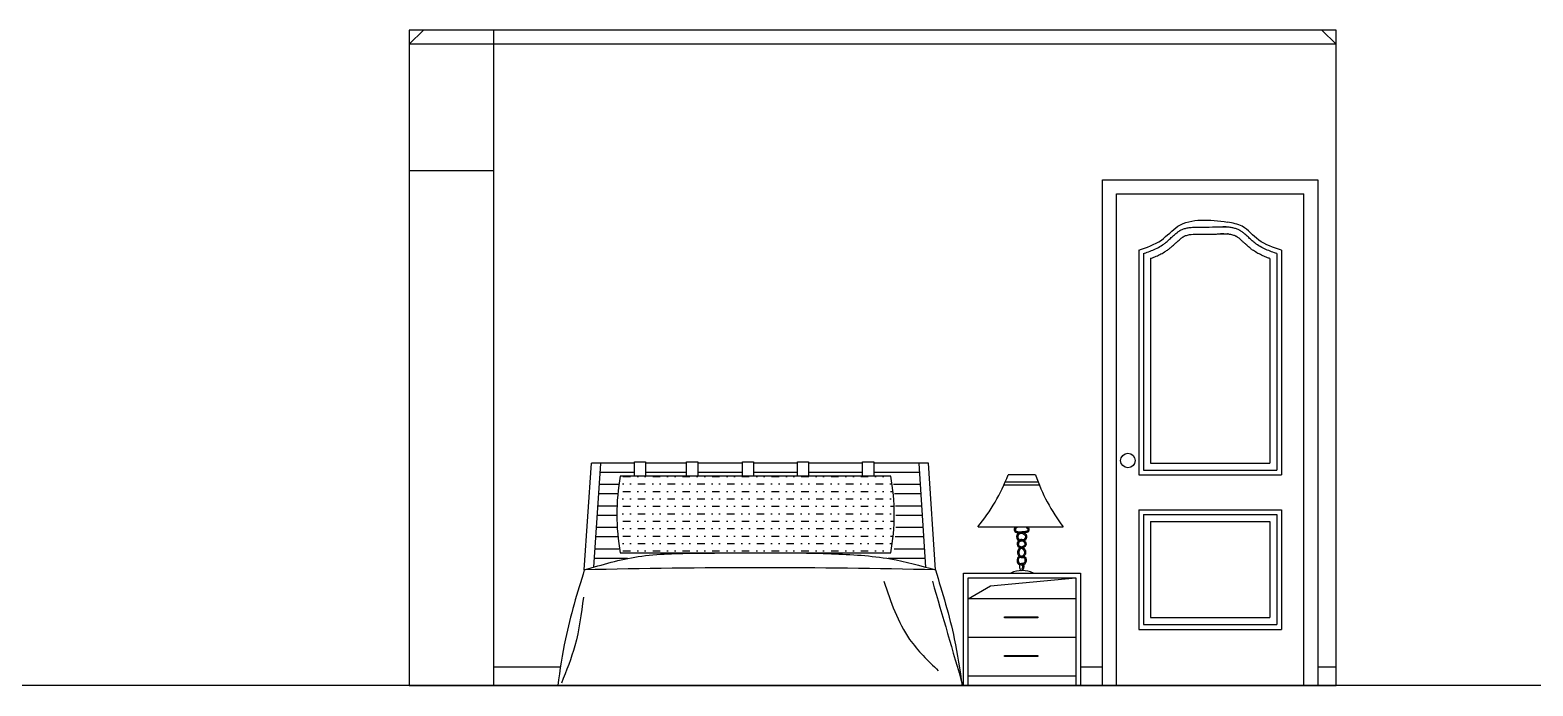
# Model space of a CAD drawing. Header units: inches. Extents: x 8.9 to 51.4, y 11.8 to 36.6.
# Drawn here: x 36.84 to 43.26, y 21.4 to 24.21 of the extents above; entities that cross this region are included whole.
import ezdxf

# ---------------------------------------------------------------- set-up
doc = ezdxf.new("R2010")
doc.units = ezdxf.units.IN
doc.header["$MEASUREMENT"] = 0
for name, color, linetype in [('02', 2, 'Continuous'), ('1', 1, 'Continuous'), ('4', 4, 'Continuous'), ('8', 8, 'Continuous')]:
    doc.layers.add(name, color=color, linetype=linetype)

msp = doc.modelspace()

# ---------------------------------------------------------------- hatches: boundary and pattern name
at = {"layer": '8'}
h = msp.add_hatch(dxfattribs=at)
h.set_pattern_fill('MUDST', color=256, scale=0.005, style=0)
h.set_pattern_definition([(0, (-79.499373, 11.44017), (0.0635, 0.03175), [0.03175, -0.03175, 0, -0.03175, 0, -0.03175])])
h.paths.add_polyline_path([(40.5169, 21.9726, 0.089949), (40.5169, 22.3007), (39.3612, 22.3007, 0.089949), (39.3612, 21.9726)])

# ---------------------------------------------------------------- linework, layer by layer
at = {"layer": '02'}
for p, q in [((42.4193, 24.2061), (38.4593, 24.2061)), ((38.4593, 24.2061), (38.4593, 21.4061)), ((42.4193, 21.4061), (42.4193, 24.2061)), ((41.1356, 22.306), (41.0181, 22.306)), ((41.1522, 22.2617), (40.9995, 22.2617)), ((41.1467, 22.2753), (41.0055, 22.2753)), ((40.8898, 22.0835), (41.2534, 22.0835)), ((41.0788, 22.0559), (41.0621, 22.0559)), ((41.0921, 22.0559), (41.0902, 22.0559)), ((41.3081, 21.7766), (40.8481, 21.7766)), ((41.3081, 21.6116), (40.8481, 21.6116)), ((38.4593, 21.4061), (42.4193, 21.4061))]:
    msp.add_line(p, q, dxfattribs=at)
for points in [[(40.5169, 22.3007), (39.3612, 22.3007)], [(39.3612, 21.9726), (40.5169, 21.9726)]]:
    msp.add_lwpolyline(points, dxfattribs=at)
for centre, radius, start, end in [((40.2657, 22.1366), 0.9193, 169.72028, 190.27972), ((39.6123, 22.1366), 0.9193, 349.72028, 10.27972), ((40.2407, 22.6076), 0.8339, 321.05692, 338.79419), ((41.8925, 22.5644), 0.7998, 198.84715, 216.95928), ((39.9575, -9.3758), 31.2851, 88.62631, 91.37369), ((41.0781, 21.7802), 0.1167, 65.70729, 114.29271)]:
    msp.add_arc(centre, radius, start, end, dxfattribs=at)
for points, knots in [([(41.0501, 22.0835), (41.0474, 22.0815), (41.0428, 22.0756), (41.0466, 22.0567), (41.0714, 22.06), (41.0976, 22.0496), (41.0876, 22.0246), (41.0743, 22.0319), (41.0628, 22.0262), (41.0564, 22.0153), (41.0565, 21.999), (41.0714, 21.9947), (41.0846, 21.988), (41.0916, 21.9718), (41.082, 21.9597), (41.0761, 21.9585), (41.0757, 21.9585)], [114.621033, 114.621033, 114.621033, 114.621033, 124.12004, 135.44211, 162.810921, 185.967208, 203.984139, 211.098678, 225.556746, 236.765717, 249.050556, 267.657282, 275.909022, 294.238731, 311.372704, 312.363402, 312.363402, 312.363402, 312.363402]), ([(41.059, 22.082), (41.059, 22.082), (41.059, 22.082), (41.0583, 22.0819), (41.0576, 22.0817), (41.0567, 22.0814), (41.0564, 22.0813), (41.0558, 22.081), (41.0555, 22.0809), (41.0546, 22.0805), (41.054, 22.0801), (41.0526, 22.0792), (41.0519, 22.0785), (41.0506, 22.0771), (41.0502, 22.0764), (41.0497, 22.0753), (41.0495, 22.075), (41.0494, 22.0745), (41.0493, 22.0742), (41.0492, 22.0737), (41.0492, 22.0735), (41.0491, 22.0726), (41.0491, 22.0721), (41.0492, 22.0709), (41.0493, 22.0703), (41.0496, 22.0692), (41.0498, 22.0686), (41.0502, 22.0679), (41.0503, 22.0676), (41.0506, 22.0671), (41.0508, 22.0669), (41.0511, 22.0665), (41.0513, 22.0663), (41.0518, 22.0658), (41.0522, 22.0656), (41.0531, 22.0651), (41.0536, 22.0648), (41.0548, 22.0644), (41.0555, 22.0642), (41.057, 22.0638), (41.0579, 22.0637), (41.0604, 22.0634), (41.0621, 22.0632), (41.0659, 22.0629), (41.068, 22.0628), (41.0711, 22.0625), (41.0722, 22.0624), (41.0755, 22.0619), (41.0778, 22.0614), (41.0821, 22.0602), (41.0843, 22.0594), (41.0877, 22.0577), (41.0891, 22.0568), (41.0916, 22.0548), (41.0927, 22.0537), (41.0945, 22.0513), (41.0952, 22.0501), (41.0961, 22.0478), (41.0964, 22.0467), (41.0968, 22.045), (41.0969, 22.0443), (41.097, 22.0429), (41.097, 22.0422), (41.0969, 22.0399), (41.0967, 22.0384), (41.0961, 22.0353), (41.0956, 22.0338), (41.0945, 22.0312), (41.0938, 22.03), (41.0925, 22.028), (41.0918, 22.0271), (41.0904, 22.0257), (41.0897, 22.0251), (41.088, 22.0241), (41.0871, 22.0237), (41.0856, 22.0233), (41.0852, 22.0232), (41.0844, 22.0231), (41.0842, 22.023), (41.0836, 22.023), (41.0833, 22.023), (41.0825, 22.023), (41.082, 22.0231), (41.0807, 22.0233), (41.0799, 22.0235), (41.0786, 22.0239), (41.078, 22.0241), (41.0769, 22.0245), (41.0765, 22.0246), (41.076, 22.0248), (41.0759, 22.0248), (41.0756, 22.0248), (41.0754, 22.0249), (41.075, 22.0249), (41.0748, 22.0249), (41.0742, 22.0249), (41.0738, 22.0249), (41.0726, 22.0247), (41.0719, 22.0245), (41.0703, 22.0238), (41.0695, 22.0233), (41.068, 22.0223), (41.0672, 22.0217), (41.0659, 22.0204), (41.0653, 22.0197), (41.064, 22.0179), (41.0634, 22.0167), (41.0626, 22.0148), (41.0624, 22.0141), (41.0621, 22.0126), (41.0619, 22.0119), (41.0618, 22.0101), (41.0618, 22.0092), (41.062, 22.0074), (41.0621, 22.0066), (41.0625, 22.0058), (41.0626, 22.0055), (41.0627, 22.0052), (41.0628, 22.0051), (41.063, 22.0048), (41.0631, 22.0047), (41.0633, 22.0043), (41.0636, 22.004), (41.0643, 22.0034), (41.0648, 22.0029), (41.0661, 22.002), (41.0669, 22.0016), (41.0686, 22.0008), (41.0695, 22.0004), (41.0718, 21.9994), (41.0732, 21.9989), (41.076, 21.9977), (41.0775, 21.9971), (41.0803, 21.9956), (41.0818, 21.9948), (41.0837, 21.9934), (41.0842, 21.993), (41.0852, 21.9921), (41.0857, 21.9917), (41.0871, 21.9902), (41.0879, 21.9892), (41.09, 21.9862), (41.091, 21.9842), (41.0925, 21.9799), (41.0929, 21.9776), (41.0931, 21.974), (41.093, 21.9729), (41.0928, 21.971), (41.0926, 21.9703), (41.0923, 21.9689), (41.0921, 21.9683), (41.0915, 21.9663), (41.0909, 21.965), (41.0893, 21.9621), (41.0881, 21.9605), (41.0864, 21.9587), (41.0859, 21.9583), (41.0855, 21.9579)], [106.203848, 106.203848, 106.203848, 106.203848, 106.309256, 106.309256, 108.837155, 108.837155, 110.114808, 110.114808, 111.39246, 111.39246, 113.947764, 113.947764, 117.924196, 117.924196, 121.900628, 121.900628, 123.560073, 123.560073, 124.805541, 124.805541, 126.051008, 126.051008, 128.541944, 128.541944, 131.032879, 131.032879, 133.545529, 133.545529, 135.024013, 135.024013, 136.681273, 136.681273, 138.338533, 138.338533, 141.222082, 141.222082, 144.105631, 144.105631, 146.989181, 146.989181, 149.87273, 149.87273, 154.962378, 154.962378, 160.052026, 160.052026, 162.656157, 162.656157, 167.864421, 167.864421, 173.072684, 173.072684, 176.663539, 176.663539, 180.254394, 180.254394, 183.17065, 183.17065, 185.370032, 185.370032, 186.75678, 186.75678, 188.143528, 188.143528, 191.28169, 191.28169, 194.419851, 194.419851, 197.058611, 197.058611, 199.221261, 199.221261, 200.991937, 200.991937, 202.762613, 202.762613, 203.540829, 203.540829, 204.003289, 204.003289, 204.46575, 204.46575, 205.390671, 205.390671, 207.119714, 207.119714, 208.848757, 208.848757, 210.5778, 210.5778, 211.090501, 211.090501, 212.115902, 212.115902, 213.141304, 213.141304, 215.192108, 215.192108, 218.693253, 218.693253, 222.194399, 222.194399, 225.695545, 225.695545, 229.19669, 229.19669, 234.560184, 234.560184, 237.335007, 237.335007, 240.109831, 240.109831, 243.733724, 243.733724, 247.357617, 247.357617, 248.719926, 248.719926, 249.671664, 249.671664, 250.623402, 250.623402, 252.526878, 252.526878, 255.664742, 255.664742, 258.802606, 258.802606, 261.94047, 261.94047, 266.130687, 266.130687, 270.320903, 270.320903, 274.511119, 274.511119, 276.064104, 276.064104, 277.617089, 277.617089, 280.723059, 280.723059, 285.922804, 285.922804, 291.122548, 291.122548, 293.669866, 293.669866, 295.183731, 295.183731, 296.697597, 296.697597, 299.725328, 299.725328, 303.929283, 303.929283, 305.254655, 305.254655, 305.254655, 305.254655]), ([(41.0621, 22.0565), (41.0618, 22.0563), (41.0615, 22.0561), (41.0599, 22.0548), (41.0588, 22.0537), (41.057, 22.0513), (41.0563, 22.0501), (41.0554, 22.0478), (41.0551, 22.0467), (41.0547, 22.045), (41.0546, 22.0443), (41.0545, 22.0429), (41.0545, 22.0422), (41.0546, 22.0399), (41.0548, 22.0384), (41.0554, 22.0353), (41.0559, 22.0338), (41.057, 22.0312), (41.0576, 22.03), (41.059, 22.028), (41.0597, 22.0271), (41.0611, 22.0257), (41.0618, 22.0251), (41.0635, 22.0241), (41.0644, 22.0237), (41.0659, 22.0233), (41.0663, 22.0232), (41.0671, 22.0231), (41.0673, 22.023), (41.0679, 22.023), (41.0682, 22.023), (41.069, 22.023), (41.0695, 22.0231), (41.0708, 22.0233), (41.0716, 22.0235), (41.0729, 22.0239), (41.0735, 22.0241), (41.0746, 22.0245), (41.075, 22.0246), (41.0755, 22.0248), (41.0756, 22.0248), (41.0759, 22.0248), (41.0761, 22.0249), (41.0765, 22.0249), (41.0767, 22.0249), (41.0773, 22.0249), (41.0777, 22.0249), (41.0789, 22.0247), (41.0796, 22.0245), (41.0812, 22.0238), (41.082, 22.0233), (41.0835, 22.0223), (41.0843, 22.0217), (41.0856, 22.0204), (41.0862, 22.0197), (41.0875, 22.0179), (41.0881, 22.0167), (41.0889, 22.0148), (41.0891, 22.0141), (41.0894, 22.0126), (41.0895, 22.0119), (41.0897, 22.0101), (41.0897, 22.0092), (41.0895, 22.0074), (41.0894, 22.0066), (41.089, 22.0058), (41.0889, 22.0055), (41.0888, 22.0052), (41.0887, 22.0051), (41.0885, 22.0048), (41.0884, 22.0047), (41.0882, 22.0043), (41.0879, 22.004), (41.0872, 22.0034), (41.0867, 22.0029), (41.0853, 22.002), (41.0846, 22.0016), (41.0829, 22.0008), (41.082, 22.0004), (41.0797, 21.9994), (41.0783, 21.9989), (41.0765, 21.9981), (41.0761, 21.998), (41.0757, 21.9978)], [175.822221, 175.822221, 175.822221, 175.822221, 176.66354, 176.66354, 180.254395, 180.254395, 183.17065, 183.17065, 185.37003, 185.37003, 186.756777, 186.756777, 188.143524, 188.143524, 191.281685, 191.281685, 194.419846, 194.419846, 197.058607, 197.058607, 199.221257, 199.221257, 200.991934, 200.991934, 202.762611, 202.762611, 203.540826, 203.540826, 204.003283, 204.003283, 204.46574, 204.46574, 205.390653, 205.390653, 207.119692, 207.119692, 208.84873, 208.84873, 210.577769, 210.577769, 211.090488, 211.090488, 212.115926, 212.115926, 213.141364, 213.141364, 215.192241, 215.192241, 218.693412, 218.693412, 222.194582, 222.194582, 225.695753, 225.695753, 229.196924, 229.196924, 234.560419, 234.560419, 237.335343, 237.335343, 240.110267, 240.110267, 243.734087, 243.734087, 247.357908, 247.357908, 248.720479, 248.720479, 249.672178, 249.672178, 250.623878, 250.623878, 252.527277, 252.527277, 255.665235, 255.665235, 258.803192, 258.803192, 261.94115, 261.94115, 266.13093, 266.13093, 267.262592, 267.262592, 267.262592, 267.262592]), ([(41.0727, 22.0559), (41.0661, 22.054), (41.055, 22.0469), (41.0639, 22.0246), (41.0772, 22.0319), (41.0887, 22.0262), (41.0951, 22.0153), (41.095, 22.0007), (41.0864, 21.9967), (41.0817, 21.9948)], [174.175905, 174.175905, 174.175905, 174.175905, 192.088456, 210.105387, 217.219926, 231.677994, 242.886965, 255.171804, 269.338797, 269.338797, 269.338797, 269.338797]), ([(41.095, 22.0813), (41.0952, 22.0813), (41.0953, 22.0812), (41.0957, 22.081), (41.096, 22.0809), (41.0969, 22.0805), (41.0975, 22.0801), (41.0989, 22.0792), (41.0996, 22.0785), (41.1009, 22.0771), (41.1013, 22.0764), (41.1018, 22.0753), (41.102, 22.075), (41.1021, 22.0745), (41.1022, 22.0742), (41.1023, 22.0737), (41.1023, 22.0735), (41.1024, 22.0726), (41.1024, 22.0721), (41.1023, 22.0709), (41.1022, 22.0703), (41.1019, 22.0692), (41.1017, 22.0686), (41.1013, 22.0679), (41.1012, 22.0676), (41.1009, 22.0671), (41.1007, 22.0669), (41.1004, 22.0665), (41.1002, 22.0663), (41.0997, 22.0658), (41.0993, 22.0656), (41.0984, 22.0651), (41.0979, 22.0648), (41.0967, 22.0644), (41.096, 22.0642), (41.0944, 22.0638), (41.0936, 22.0637), (41.0911, 22.0634), (41.0894, 22.0632), (41.0856, 22.0629), (41.0835, 22.0628), (41.0804, 22.0625), (41.0793, 22.0624), (41.0774, 22.0621), (41.0766, 22.0619), (41.0757, 22.0618)], [109.595734, 109.595734, 109.595734, 109.595734, 110.114808, 110.114808, 111.39246, 111.39246, 113.947765, 113.947765, 117.924196, 117.924196, 121.900628, 121.900628, 123.560075, 123.560075, 124.805542, 124.805542, 126.05101, 126.05101, 128.541946, 128.541946, 131.032881, 131.032881, 133.545527, 133.545527, 135.024012, 135.024012, 136.681272, 136.681272, 138.338532, 138.338532, 141.222081, 141.222081, 144.10563, 144.10563, 146.989179, 146.989179, 149.872728, 149.872728, 154.962376, 154.962376, 160.052023, 160.052023, 162.656156, 162.656156, 164.564552, 164.564552, 164.564552, 164.564552]), ([(41.1014, 22.0835), (41.1041, 22.0815), (41.1087, 22.0756), (41.1055, 22.0595), (41.0947, 22.0586), (41.087, 22.058)], [120.742501, 120.742501, 120.742501, 120.742501, 130.241288, 141.563358, 161.821253, 161.821253, 161.821253, 161.821253]), ([(41.0698, 21.9948), (41.0693, 21.9945), (41.0688, 21.9942), (41.0678, 21.9934), (41.0673, 21.993), (41.0663, 21.9921), (41.0658, 21.9917), (41.0644, 21.9902), (41.0636, 21.9892), (41.0615, 21.9862), (41.0605, 21.9842), (41.059, 21.9799), (41.0586, 21.9776), (41.0584, 21.9741), (41.0585, 21.9729), (41.0587, 21.971), (41.0589, 21.9703), (41.0592, 21.9689), (41.0594, 21.9683), (41.06, 21.9663), (41.0606, 21.965), (41.0622, 21.9621), (41.0634, 21.9605), (41.066, 21.9577), (41.0676, 21.9565), (41.0699, 21.9552), (41.0705, 21.9549), (41.0719, 21.9543), (41.0726, 21.9541), (41.0737, 21.9538), (41.0741, 21.9537), (41.0748, 21.9536), (41.0751, 21.9535), (41.0761, 21.9534), (41.0768, 21.9533), (41.0784, 21.9532), (41.0794, 21.9532), (41.0812, 21.9532), (41.082, 21.9532), (41.0834, 21.9531), (41.084, 21.9531), (41.0846, 21.9529), (41.0848, 21.9529), (41.0851, 21.9528), (41.0852, 21.9527), (41.0854, 21.9526), (41.0855, 21.9526), (41.0858, 21.9524), (41.0861, 21.9522), (41.0868, 21.9516), (41.0873, 21.951), (41.0883, 21.9497), (41.0887, 21.9489), (41.0893, 21.9474), (41.0896, 21.9467), (41.0899, 21.9451), (41.09, 21.9443), (41.0901, 21.9425), (41.0901, 21.9416), (41.09, 21.94), (41.09, 21.9395), (41.0898, 21.9383), (41.0898, 21.9377), (41.0896, 21.9364), (41.0894, 21.9358), (41.0891, 21.9341), (41.0889, 21.9332), (41.0883, 21.9315), (41.0879, 21.9308), (41.0874, 21.9299), (41.0871, 21.9296), (41.0868, 21.9292), (41.0867, 21.9291), (41.0865, 21.929), (41.0864, 21.9289), (41.0863, 21.9288), (41.0862, 21.9288), (41.0859, 21.9286), (41.0856, 21.9285), (41.0848, 21.9283), (41.0843, 21.9282), (41.0832, 21.928), (41.0826, 21.9279), (41.0812, 21.9278), (41.0805, 21.9277), (41.0789, 21.9276), (41.0781, 21.9275), (41.0768, 21.9273), (41.0763, 21.9272), (41.0757, 21.9271)], [273.018356, 273.018356, 273.018356, 273.018356, 274.510489, 274.510489, 276.063181, 276.063181, 277.615873, 277.615873, 280.721257, 280.721257, 285.921053, 285.921053, 291.120849, 291.120849, 293.667498, 293.667498, 295.181592, 295.181592, 296.695687, 296.695687, 299.723875, 299.723875, 303.927971, 303.927971, 308.132068, 308.132068, 309.640977, 309.640977, 311.237915, 311.237915, 311.987526, 311.987526, 312.737138, 312.737138, 314.236361, 314.236361, 316.851827, 316.851827, 319.467293, 319.467293, 322.082759, 322.082759, 323.287723, 323.287723, 324.154038, 324.154038, 325.020352, 325.020352, 326.752981, 326.752981, 330.113971, 330.113971, 333.474961, 333.474961, 336.835951, 336.835951, 340.19694, 340.19694, 343.55793, 343.55793, 345.364232, 345.364232, 347.337463, 347.337463, 349.310694, 349.310694, 352.608363, 352.608363, 355.906032, 355.906032, 358.103707, 358.103707, 359.463684, 359.463684, 360.29394, 360.29394, 361.124196, 361.124196, 363.114013, 363.114013, 365.103831, 365.103831, 367.093648, 367.093648, 369.083465, 369.083465, 371.073282, 371.073282, 372.234378, 372.234378, 372.234378, 372.234378]), ([(41.0757, 21.9923), (41.0737, 21.9914), (41.0666, 21.9874), (41.0599, 21.9718), (41.0724, 21.9559), (41.0869, 21.9599), (41.0953, 21.9495), (41.0954, 21.9375), (41.0921, 21.9246), (41.0854, 21.9232), (41.0831, 21.923)], [275.432758, 275.432758, 275.432758, 275.432758, 282.03027, 300.359979, 317.493952, 329.894392, 339.235888, 352.440217, 366.330787, 372.56457, 372.56457, 372.56457, 372.56457]), ([(41.066, 21.9579), (41.0655, 21.9577), (41.062, 21.9567), (41.0562, 21.9495), (41.0561, 21.9375), (41.0595, 21.9244), (41.0699, 21.9225), (41.0813, 21.9224), (41.08, 21.9103), (41.0773, 21.9044), (41.0757, 21.9022)], [322.011843, 322.011843, 322.011843, 322.011843, 323.773144, 333.11464, 346.318969, 360.209539, 366.781568, 377.338024, 387.713462, 395.592473, 395.592473, 395.592473, 395.592473]), ([(41.0757, 21.9534), (41.0752, 21.9534), (41.0746, 21.9533), (41.073, 21.9532), (41.0721, 21.9532), (41.0703, 21.9532), (41.0695, 21.9532), (41.0681, 21.9531), (41.0675, 21.9531), (41.0669, 21.9529), (41.0667, 21.9529), (41.0664, 21.9528), (41.0663, 21.9527), (41.0661, 21.9526), (41.066, 21.9526), (41.0657, 21.9524), (41.0655, 21.9522), (41.0647, 21.9516), (41.0642, 21.951), (41.0633, 21.9497), (41.0629, 21.949), (41.0622, 21.9475), (41.062, 21.9468), (41.0616, 21.9452), (41.0615, 21.9444), (41.0614, 21.9426), (41.0614, 21.9417), (41.0615, 21.9402), (41.0615, 21.9396), (41.0617, 21.9383), (41.0617, 21.9377), (41.0619, 21.9364), (41.0621, 21.9357), (41.0624, 21.9341), (41.0627, 21.9331), (41.0633, 21.9315), (41.0636, 21.9308), (41.0641, 21.9299), (41.0644, 21.9296), (41.0647, 21.9292), (41.0648, 21.9291), (41.065, 21.929), (41.0651, 21.9289), (41.0652, 21.9288), (41.0653, 21.9288), (41.0656, 21.9286), (41.0659, 21.9285), (41.0667, 21.9283), (41.0671, 21.9282), (41.0682, 21.928), (41.0688, 21.9279), (41.0702, 21.9278), (41.0709, 21.9277), (41.0724, 21.9276), (41.0732, 21.9275), (41.0749, 21.9273), (41.0757, 21.9271), (41.0775, 21.9267), (41.0784, 21.9264), (41.0799, 21.9257), (41.0806, 21.9253), (41.0815, 21.9246), (41.0819, 21.9243), (41.0826, 21.9236), (41.0829, 21.9232), (41.0835, 21.9225), (41.0837, 21.9221), (41.0843, 21.9209), (41.0846, 21.9202), (41.085, 21.9187), (41.0851, 21.918), (41.0852, 21.9166), (41.0852, 21.9159), (41.0852, 21.9139), (41.085, 21.9126), (41.0846, 21.9106), (41.0845, 21.9099), (41.0841, 21.9085), (41.0839, 21.9079), (41.0835, 21.9066), (41.0833, 21.906), (41.0826, 21.9041), (41.082, 21.9029), (41.0808, 21.9007), (41.0802, 21.8997), (41.0794, 21.8988)], [312.96731, 312.96731, 312.96731, 312.96731, 314.244048, 314.244048, 316.859404, 316.859404, 319.47476, 319.47476, 322.090115, 322.090115, 323.299435, 323.299435, 324.142567, 324.142567, 324.9857, 324.9857, 326.671964, 326.671964, 330.016991, 330.016991, 333.362018, 333.362018, 336.707046, 336.707046, 340.052073, 340.052073, 343.3971, 343.3971, 345.302768, 345.302768, 347.338494, 347.338494, 349.37422, 349.37422, 352.659805, 352.659805, 355.945391, 355.945391, 358.137644, 358.137644, 359.430974, 359.430974, 360.240761, 360.240761, 361.050549, 361.050549, 363.024365, 363.024365, 364.998182, 364.998182, 366.971998, 366.971998, 368.945815, 368.945815, 370.919631, 370.919631, 372.893448, 372.893448, 374.867264, 374.867264, 376.139596, 376.139596, 376.954778, 376.954778, 377.716982, 377.716982, 378.479186, 378.479186, 379.895926, 379.895926, 381.312665, 381.312665, 382.729404, 382.729404, 385.528548, 385.528548, 387.162428, 387.162428, 388.690273, 388.690273, 390.218117, 390.218117, 393.273806, 393.273806, 395.989199, 395.989199, 395.989199, 395.989199]), ([(41.0684, 21.923), (41.0684, 21.9229), (41.0684, 21.9229), (41.0681, 21.9226), (41.0679, 21.9223), (41.0673, 21.9213), (41.067, 21.9205), (41.0666, 21.9191), (41.0665, 21.9184), (41.0663, 21.917), (41.0663, 21.9163), (41.0663, 21.9144), (41.0664, 21.9131), (41.0668, 21.9109), (41.067, 21.9099), (41.0674, 21.9084), (41.0675, 21.9079), (41.0679, 21.9069), (41.068, 21.9063), (41.0686, 21.9048), (41.0691, 21.9038), (41.0703, 21.9013), (41.0711, 21.9), (41.0727, 21.8981), (41.0733, 21.8974), (41.0739, 21.8969)], [377.650713, 377.650713, 377.650713, 377.650713, 377.671372, 377.671372, 378.287433, 378.287433, 379.6663, 379.6663, 381.045166, 381.045166, 382.424032, 382.424032, 385.138632, 385.138632, 387.289308, 387.289308, 388.563891, 388.563891, 389.838473, 389.838473, 392.387639, 392.387639, 396.076631, 396.076631, 397.979992, 397.979992, 397.979992, 397.979992])]:
    msp.add_open_spline(points, degree=3, knots=knots, dxfattribs=at)
for points in [[(40.4871, 21.8516), (40.5975, 21.6033), (40.7198, 21.4693)], [(40.6944, 21.8521), (40.8248, 21.4043)], [(39.2035, 21.7829), (39.1669, 21.5753), (39.1098, 21.4165)]]:
    msp.add_spline(points, degree=3, dxfattribs=at)
at = {"layer": '1'}
for p, q in [((38.4593, 24.1461), (38.5202, 24.2061)), ((42.4193, 24.1461), (38.4593, 24.1461)), ((38.8193, 24.2061), (38.8193, 21.4061)), ((42.4193, 24.1461), (42.3583, 24.2061)), ((38.4593, 23.6061), (38.8193, 23.6061)), ((41.421, 23.5661), (42.341, 23.5661)), ((41.421, 21.4061), (41.421, 23.5661)), ((42.341, 23.5661), (42.341, 21.4061)), ((41.481, 23.5061), (42.281, 23.5061)), ((41.481, 21.4061), (41.481, 23.5061)), ((42.281, 21.4061), (42.281, 23.5061)), ((41.576, 23.2661), (41.576, 22.3061)), ((41.596, 23.2516), (41.596, 22.3261)), ((42.166, 23.2516), (42.166, 22.3261)), ((42.186, 23.2661), (42.186, 22.3061)), ((41.626, 23.2302), (41.626, 22.3561)), ((42.136, 23.2302), (42.136, 22.3561)), ((39.2075, 21.9003), (39.2375, 22.3566)), ((39.4213, 22.3566), (39.2375, 22.3566)), ((39.2483, 21.9122), (39.2774, 22.3542)), ((39.6441, 22.3566), (39.4694, 22.3566)), ((39.8828, 22.3566), (39.6923, 22.3566)), ((40.1178, 22.3566), (39.931, 22.3566)), ((40.3957, 22.3566), (40.166, 22.3566)), ((40.6775, 22.3566), (40.4439, 22.3566)), ((40.6667, 21.9115), (40.6376, 22.3542)), ((40.7075, 21.9003), (40.6775, 22.3566)), ((41.626, 22.3561), (42.136, 22.3561)), ((39.4213, 22.3166), (39.2752, 22.3166)), ((39.6441, 22.3166), (39.4694, 22.3166)), ((39.8828, 22.3166), (39.6923, 22.3166)), ((40.1178, 22.3166), (39.931, 22.3166)), ((40.3957, 22.3166), (40.166, 22.3166)), ((40.6398, 22.3166), (40.4439, 22.3166)), ((41.576, 22.3061), (42.186, 22.3061)), ((41.596, 22.3261), (42.166, 22.3261)), ((39.3513, 22.2246), (39.2696, 22.2246)), ((39.3558, 22.2646), (39.272, 22.2646)), ((40.6429, 22.2646), (40.5287, 22.2646)), ((40.6453, 22.2246), (40.5331, 22.2246)), ((39.3476, 22.1726), (39.2665, 22.1726)), ((40.6485, 22.1726), (40.5368, 22.1726)), ((41.576, 22.1561), (41.576, 21.6461)), ((41.576, 22.1561), (42.186, 22.1561)), ((42.186, 22.1561), (42.186, 21.6461)), ((39.3465, 22.1326), (39.2641, 22.1326)), ((40.6509, 22.1326), (40.5382, 22.1326)), ((41.596, 22.1361), (41.596, 21.6661)), ((41.596, 22.1361), (42.166, 22.1361)), ((41.626, 22.1061), (41.626, 21.6961)), ((41.626, 22.1061), (42.136, 22.1061)), ((42.136, 22.1061), (42.136, 21.6961)), ((42.166, 22.1361), (42.166, 21.6661)), ((39.3495, 22.0406), (39.2586, 22.0406)), ((39.3472, 22.0806), (39.261, 22.0806)), ((40.6564, 22.0406), (40.5361, 22.0406)), ((40.654, 22.0806), (40.5378, 22.0806)), ((39.3548, 21.9886), (39.2555, 21.9886)), ((40.6595, 21.9886), (40.5317, 21.9886)), ((39.3922, 21.9486), (39.2531, 21.9486)), ((40.6619, 21.9486), (40.5056, 21.9486)), ((40.8281, 21.8866), (41.3281, 21.8866)), ((40.8281, 21.4066), (40.8281, 21.8866)), ((40.8481, 21.8666), (41.3081, 21.8666)), ((40.8481, 21.4066), (40.8481, 21.8666)), ((41.3081, 21.8666), (41.3081, 21.4066)), ((41.3281, 21.8866), (41.3281, 21.4066)), ((41.576, 21.6461), (42.186, 21.6461)), ((41.596, 21.6661), (42.166, 21.6661)), ((41.626, 21.6961), (42.136, 21.6961)), ((38.8193, 21.4861), (39.1056, 21.4861)), ((41.3281, 21.4861), (41.421, 21.4861)), ((42.341, 21.4861), (42.4193, 21.4861)), ((41.3081, 21.4466), (40.8481, 21.4466))]:
    msp.add_line(p, q, dxfattribs=at)
for points in [[(39.4213, 22.3007), (39.4213, 22.3617), (39.4694, 22.3617), (39.4694, 22.3007)], [(39.6441, 22.3007), (39.6441, 22.3617), (39.6923, 22.3617), (39.6923, 22.3007)], [(39.8828, 22.3007), (39.8828, 22.3617), (39.931, 22.3617), (39.931, 22.3007)], [(40.1178, 22.3007), (40.1178, 22.3617), (40.166, 22.3617), (40.166, 22.3007)], [(40.3957, 22.3007), (40.3957, 22.3617), (40.4439, 22.3617), (40.4439, 22.3007)]]:
    msp.add_lwpolyline(points, dxfattribs=at)
for points in [[(41.0026, 21.6999), (41.1451, 21.6999), (41.1451, 21.6954), (41.0026, 21.6954)], [(41.0026, 21.5349), (41.1451, 21.5349), (41.1451, 21.5304), (41.0026, 21.5304)]]:
    msp.add_lwpolyline(points, close=True, dxfattribs=at)
msp.add_circle((41.5299, 22.3673), 0.0311, dxfattribs=at)
for points in [[(41.576, 23.2661), (41.673, 23.3093), (41.7439, 23.3677), (41.956, 23.3861)], [(42.186, 23.2661), (42.089, 23.3093), (42.0181, 23.3677), (41.956, 23.3861)], [(39.2075, 21.9003), (39.4376, 21.9567), (39.6924, 21.9714), (40.2632, 21.9689), (40.5155, 21.9469), (40.7075, 21.9003)], [(39.2075, 21.9003), (39.1268, 21.6053), (39.0936, 21.4061)], [(40.7075, 21.9003), (40.7882, 21.6053), (40.8214, 21.4061)]]:
    msp.add_spline(points, degree=3, dxfattribs=at)
for points, knots in [([(41.596, 23.2516), (41.5994, 23.2527), (41.6028, 23.2539), (41.6143, 23.2578), (41.6224, 23.2607), (41.6386, 23.2672), (41.6466, 23.2707), (41.6625, 23.2787), (41.6703, 23.2832), (41.6797, 23.2895), (41.6814, 23.2907), (41.6844, 23.2929), (41.6857, 23.2938), (41.688, 23.2956), (41.6892, 23.2965), (41.6927, 23.2993), (41.695, 23.3012), (41.7023, 23.3074), (41.7072, 23.3119), (41.7165, 23.3205), (41.7211, 23.3248), (41.7299, 23.3328), (41.7343, 23.3366), (41.7421, 23.3428), (41.7457, 23.3453), (41.7502, 23.3482), (41.7513, 23.3489), (41.7532, 23.35), (41.7541, 23.3505), (41.757, 23.352), (41.7591, 23.353), (41.7657, 23.3559), (41.7704, 23.3576), (41.7804, 23.3604), (41.7856, 23.3615), (41.7965, 23.3633), (41.8021, 23.364), (41.9138, 23.365), (41.9198, 23.3654), (41.9358, 23.366), (41.9459, 23.3661), (41.9562, 23.3661)], [14.232796, 14.232796, 14.232796, 14.232796, 24.626221, 24.626221, 49.252443, 49.252443, 73.878664, 73.878664, 98.504885, 98.504885, 104.326521, 104.326521, 108.365448, 108.365448, 112.404375, 112.404375, 120.48223, 120.48223, 138.992527, 138.992527, 157.502825, 157.502825, 176.013122, 176.013122, 191.454683, 191.454683, 196.132697, 196.132697, 199.982375, 199.982375, 208.835631, 208.835631, 227.232737, 227.232737, 245.629843, 245.629843, 264.026949, 264.026949, 282.424056, 282.424056, 311.614561, 311.614561, 311.614561, 311.614561]), ([(41.626, 23.2302), (41.6275, 23.2307), (41.6291, 23.2313), (41.6373, 23.2343), (41.644, 23.2369), (41.6575, 23.2428), (41.6643, 23.246), (41.6779, 23.2531), (41.6848, 23.257), (41.694, 23.263), (41.6965, 23.2647), (41.7009, 23.2678), (41.7028, 23.2691), (41.7061, 23.2716), (41.7075, 23.2727), (41.7102, 23.2749), (41.7116, 23.276), (41.7156, 23.2793), (41.7182, 23.2815), (41.7231, 23.2859), (41.7255, 23.288), (41.731, 23.2931), (41.7341, 23.2959), (41.7399, 23.3013), (41.7427, 23.3039), (41.7474, 23.3082), (41.7495, 23.31), (41.7535, 23.3135), (41.7554, 23.315), (41.759, 23.3179), (41.7608, 23.3192), (41.7632, 23.3209), (41.7641, 23.3214), (41.7655, 23.3224), (41.7661, 23.3227), (41.7671, 23.3234), (41.7676, 23.3236), (41.7685, 23.3241), (41.7689, 23.3244), (41.7699, 23.3249), (41.7703, 23.3251), (41.7717, 23.3258), (41.7727, 23.3262), (41.7757, 23.3275), (41.7778, 23.3283), (41.7825, 23.3298), (41.7853, 23.3306), (41.7911, 23.3319), (41.7942, 23.3325), (41.8009, 23.3336), (41.8044, 23.334), (41.9123, 23.3348), (41.9168, 23.3351), (41.9261, 23.3356), (41.931, 23.3358), (41.9411, 23.336), (41.9463, 23.336), (41.9532, 23.3361), (41.9548, 23.3361), (41.9564, 23.3361)], [34.399694, 34.399694, 34.399694, 34.399694, 38.836816, 38.836816, 57.765672, 57.765672, 76.694527, 76.694527, 95.623383, 95.623383, 102.694851, 102.694851, 108.026507, 108.026507, 112.195065, 112.195065, 116.363623, 116.363623, 124.891009, 124.891009, 133.418395, 133.418395, 145.22749, 145.22749, 157.036584, 157.036584, 166.607286, 166.607286, 176.177988, 176.177988, 185.748691, 185.748691, 190.628292, 190.628292, 194.505519, 194.505519, 197.551751, 197.551751, 200.597983, 200.597983, 203.644215, 203.644215, 209.736679, 209.736679, 221.3536, 221.3536, 234.55392, 234.55392, 247.75424, 247.75424, 260.95456, 260.95456, 276.311453, 276.311453, 291.668346, 291.668346, 307.025239, 307.025239, 311.614561, 311.614561, 311.614561, 311.614561]), ([(42.136, 23.2302), (42.1345, 23.2307), (42.1329, 23.2313), (42.1247, 23.2343), (42.118, 23.2369), (42.1045, 23.2428), (42.0977, 23.246), (42.084, 23.2531), (42.0772, 23.257), (42.068, 23.263), (42.0655, 23.2647), (42.0611, 23.2678), (42.0592, 23.2691), (42.0559, 23.2716), (42.0545, 23.2727), (42.0518, 23.2749), (42.0504, 23.276), (42.0464, 23.2793), (42.0438, 23.2815), (42.0389, 23.2859), (42.0365, 23.288), (42.031, 23.2931), (42.0279, 23.2959), (42.0221, 23.3013), (42.0193, 23.3039), (42.0145, 23.3082), (42.0125, 23.31), (42.0085, 23.3135), (42.0066, 23.315), (42.003, 23.3179), (42.0012, 23.3192), (41.9988, 23.3209), (41.9979, 23.3214), (41.9965, 23.3224), (41.9959, 23.3227), (41.9949, 23.3234), (41.9944, 23.3236), (41.9935, 23.3241), (41.9931, 23.3244), (41.9921, 23.3249), (41.9917, 23.3251), (41.9903, 23.3258), (41.9893, 23.3262), (41.9863, 23.3275), (41.9842, 23.3283), (41.9795, 23.3298), (41.9767, 23.3306), (41.9709, 23.3319), (41.9678, 23.3325), (41.9611, 23.3336), (41.9576, 23.334), (41.9497, 23.3348), (41.9452, 23.3351), (41.9359, 23.3356), (41.931, 23.3358), (41.9209, 23.336), (41.9657, 23.336), (41.9588, 23.3361), (41.9572, 23.3361), (41.9556, 23.3361)], [34.399694, 34.399694, 34.399694, 34.399694, 38.836816, 38.836816, 57.765672, 57.765672, 76.694527, 76.694527, 95.623383, 95.623383, 102.694851, 102.694851, 108.026507, 108.026507, 112.195065, 112.195065, 116.363623, 116.363623, 124.891009, 124.891009, 133.418395, 133.418395, 145.22749, 145.22749, 157.036584, 157.036584, 166.607286, 166.607286, 176.177988, 176.177988, 185.748691, 185.748691, 190.628292, 190.628292, 194.505519, 194.505519, 197.551751, 197.551751, 200.597983, 200.597983, 203.644215, 203.644215, 209.736679, 209.736679, 221.3536, 221.3536, 234.55392, 234.55392, 247.75424, 247.75424, 260.95456, 260.95456, 276.311453, 276.311453, 291.668346, 291.668346, 307.025239, 307.025239, 311.614561, 311.614561, 311.614561, 311.614561]), ([(42.166, 23.2516), (42.1626, 23.2527), (42.1592, 23.2539), (42.1477, 23.2578), (42.1396, 23.2607), (42.1234, 23.2672), (42.1154, 23.2707), (42.0995, 23.2787), (42.0917, 23.2832), (42.0823, 23.2895), (42.0806, 23.2907), (42.0776, 23.2929), (42.0763, 23.2938), (42.0739, 23.2956), (42.0728, 23.2965), (42.0693, 23.2993), (42.067, 23.3012), (42.0597, 23.3074), (42.0548, 23.3119), (42.0454, 23.3205), (42.0409, 23.3248), (42.0321, 23.3328), (42.0277, 23.3366), (42.0199, 23.3428), (42.0163, 23.3453), (42.0118, 23.3482), (42.0107, 23.3489), (42.0088, 23.35), (42.0079, 23.3505), (42.005, 23.352), (42.0029, 23.353), (41.9963, 23.3559), (41.9916, 23.3576), (41.9816, 23.3604), (41.9764, 23.3615), (41.9655, 23.3633), (41.9599, 23.364), (41.9482, 23.365), (41.9422, 23.3654), (41.9262, 23.366), (41.9661, 23.3661), (41.9558, 23.3661)], [14.232796, 14.232796, 14.232796, 14.232796, 24.626221, 24.626221, 49.252443, 49.252443, 73.878664, 73.878664, 98.504885, 98.504885, 104.326521, 104.326521, 108.365448, 108.365448, 112.404375, 112.404375, 120.48223, 120.48223, 138.992527, 138.992527, 157.502825, 157.502825, 176.013122, 176.013122, 191.454683, 191.454683, 196.132697, 196.132697, 199.982375, 199.982375, 208.835631, 208.835631, 227.232737, 227.232737, 245.629843, 245.629843, 264.026949, 264.026949, 282.424056, 282.424056, 311.614561, 311.614561, 311.614561, 311.614561])]:
    msp.add_open_spline(points, degree=3, knots=knots, dxfattribs=at)
at = {"layer": '4'}
for p, q in [((40.9435, 21.8323), (41.3081, 21.8666)), ((40.8481, 21.7766), (40.9435, 21.8323)), ((51.0811, 21.4061), (30.7549, 21.4061))]:
    msp.add_line(p, q, dxfattribs=at)

doc.saveas('drawing.dxf')
